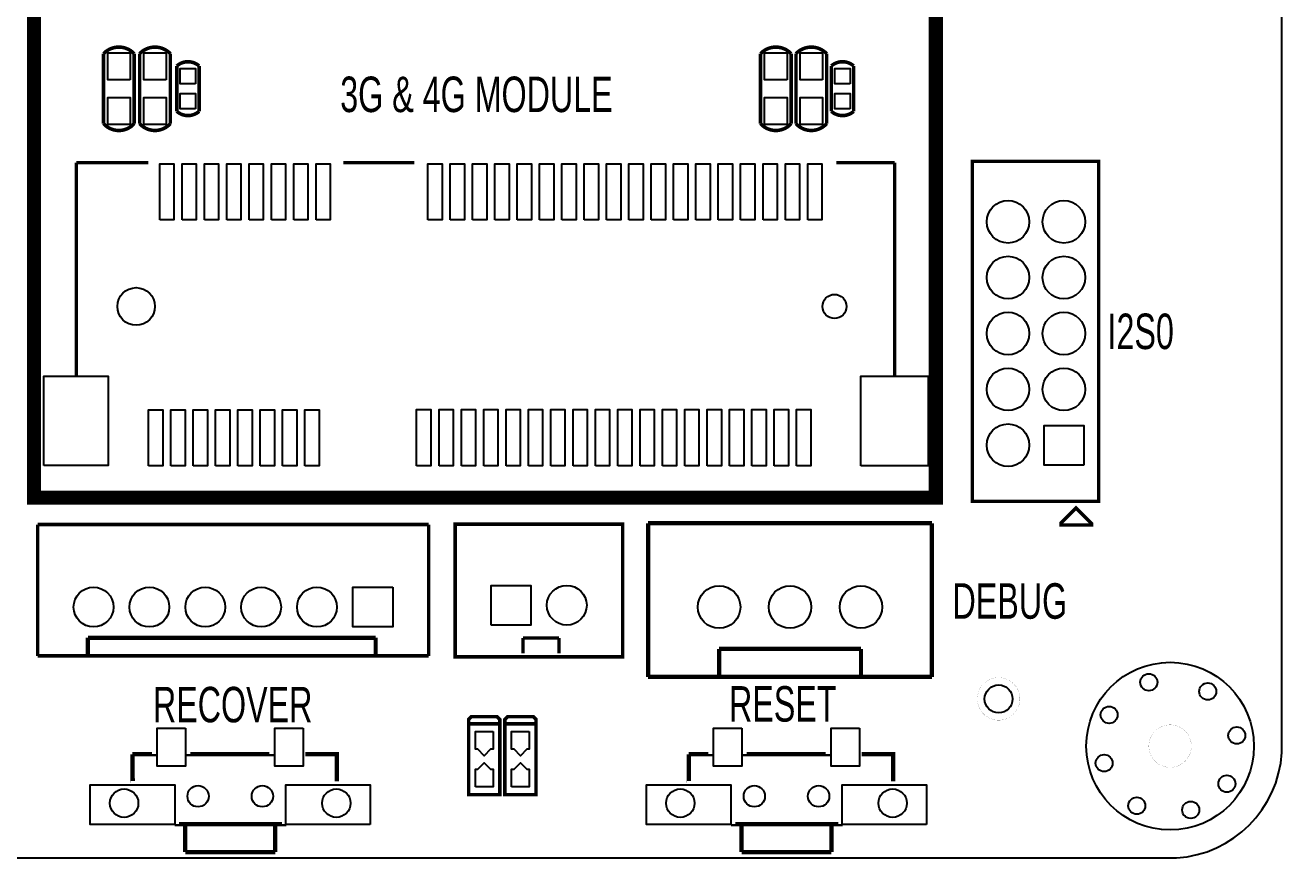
# Model space of a CAD drawing. Extents: x -3 to 180, y 0 to 111.
# Drawn here: x 134.8 to 179.79, y 0 to 29.81 of the extents above; entities that cross this region are included whole.
import ezdxf

# ---------------------------------------------------------------- set-up
doc = ezdxf.new("R2010")
doc.units = 0
doc.header["$MEASUREMENT"] = 0
for name, color, linetype in [('BG_OUTLINE', 254, 'CONTINUOUS'), ('BG_SILKSCREEN_TOP', 7, 'CONTINUOUS'), ('PG_SILKSCREEN_TOP', 85, 'CONTINUOUS'), ('PIN_TOP', 92, 'CONTINUOUS')]:
    doc.layers.add(name, color=color, linetype=linetype)

msp = doc.modelspace()

# ---------------------------------------------------------------- linework, layer by layer
at = {"layer": 'BG_OUTLINE'}
msp.add_lwpolyline([(-2.999994, 103.031341), (-2.999994, 3.991813, 0.414214), (0.991819, 0), (176.017809, 0, 0.378859), (179.786788, 3.768979), (179.786788, 102.98717, 0.42493), (175.712984, 107.061), (166.5478, 107.060975), (166.5478, 97.5868), (152.3746, 97.5868), (152.3746, 107.060949), (46.3042, 107.06067), (46.3042, 105.8672), (42.0624, 105.8672), (42.0624, 107.06067), (30.607, 107.060644), (30.607, 105.8672), (26.3652, 105.8672), (26.3652, 107.060644), (1.029665, 107.060619, 0.418755)], format="xyb", close=True, dxfattribs=at)
at = {"layer": 'PG_SILKSCREEN_TOP'}
for points in [[(167.39616, 71.0057, 0.508, 0.508, 0), (167.39616, 12.89304, 0.508, 0.508, 0), (135.11276, 12.89304, 0.508, 0.508, 0), (135.11276, 71.0057, 0.508, 0.508, 0), (167.39616, 71.0057, 0.508, 0.508, 0)], [(138.70051, 28.783509, 0.127, 0.127, 0.432734), (137.60069, 28.783509, 0.127, 0.127, 0)], [(137.60069, 28.783509, 0.127, 0.127, 0), (137.60069, 26.283691, 0.127, 0.127, 0.450474), (138.70051, 26.283691, 0.127, 0.127, 0)], [(138.70051, 26.283691, 0.127, 0.127, 0), (138.70051, 28.783509, 0.127, 0.127, 0)], [(139.99337, 28.783509, 0.127, 0.127, 0.432734), (138.89355, 28.783509, 0.127, 0.127, 0)], [(138.89355, 28.783509, 0.127, 0.127, 0), (138.89355, 26.283691, 0.127, 0.127, 0.450474), (139.99337, 26.283691, 0.127, 0.127, 0)], [(139.99337, 26.283691, 0.127, 0.127, 0), (139.99337, 28.783509, 0.127, 0.127, 0)], [(162.22091, 28.783509, 0.127, 0.127, 0.432734), (161.12109, 28.783509, 0.127, 0.127, 0)], [(161.12109, 28.783509, 0.127, 0.127, 0), (161.12109, 26.283691, 0.127, 0.127, 0.450474), (162.22091, 26.283691, 0.127, 0.127, 0)], [(162.22091, 26.283691, 0.127, 0.127, 0), (162.22091, 28.783509, 0.127, 0.127, 0)], [(163.49091, 28.783509, 0.127, 0.127, 0.432734), (162.39109, 28.783509, 0.127, 0.127, 0)], [(162.39109, 28.783509, 0.127, 0.127, 0), (162.39109, 26.283691, 0.127, 0.127, 0.450474), (163.49091, 26.283691, 0.127, 0.127, 0)], [(163.49091, 26.283691, 0.127, 0.127, 0), (163.49091, 28.783509, 0.127, 0.127, 0)], [(141.024661, 27.783511, 0.127, 0.127, 0), (141.024661, 28.3464, 0.127, 0.127, 0.37791), (140.224662, 28.3464, 0.127, 0.127, 0)], [(140.224662, 28.3464, 0.127, 0.127, 0), (140.224662, 27.783511, 0.127, 0.127, 0)], [(164.458599, 27.783511, 0.127, 0.127, 0), (164.458599, 28.3464, 0.127, 0.127, 0.37791), (163.658601, 28.3464, 0.127, 0.127, 0)], [(163.658601, 28.3464, 0.127, 0.127, 0), (163.658601, 27.783511, 0.127, 0.127, 0)], [(140.224662, 27.783511, 0.127, 0.127, 0), (140.224662, 26.7208, 0.127, 0.127, 0.37791), (141.024661, 26.7208, 0.127, 0.127, 0)], [(141.024661, 26.7208, 0.127, 0.127, 0), (141.024661, 27.783511, 0.127, 0.127, 0)], [(163.658601, 27.783511, 0.127, 0.127, 0), (163.658601, 26.7208, 0.127, 0.127, 0.37791), (164.458599, 26.7208, 0.127, 0.127, 0)], [(164.458599, 26.7208, 0.127, 0.127, 0), (164.458599, 27.783511, 0.127, 0.127, 0)], [(136.626575, 17.232554, 0.119888, 0.119888, 0), (136.626575, 24.879732, 0.119888, 0.119888, 0)], [(139.201373, 24.879732, 0.119888, 0.119888, 0), (136.626575, 24.879732, 0.119888, 0.119888, 0)], [(148.726373, 24.879732, 0.119888, 0.119888, 0), (146.186373, 24.879732, 0.119888, 0.119888, 0)], [(165.926465, 24.879732, 0.119888, 0.119888, 0), (163.839373, 24.879732, 0.119888, 0.119888, 0)], [(165.926465, 24.879732, 0.119888, 0.119888, 0), (165.926465, 17.232554, 0.119888, 0.119888, 0)], [(168.7068, 12.7635, 0.127, 0.127, 0), (168.7068, 24.9301, 0.127, 0.127, 0), (173.228, 24.9301, 0.127, 0.127, 0), (173.228, 12.7635, 0.127, 0.127, 0), (168.7068, 12.7635, 0.127, 0.127, 0)], [(171.883908, 11.916385, 0.127, 0.127, 0), (172.976108, 11.916385, 0.127, 0.127, 0), (172.976108, 11.967185, 0.127, 0.127, 0), (172.417308, 12.525985, 0.127, 0.127, 0), (171.883908, 11.992585, 0.127, 0.127, 0), (171.883908, 11.916385, 0.127, 0.127, 0)], [(135.243799, 7.228789, 0.127, 0.127, 0), (135.243799, 11.928907, 0.127, 0.127, 0)], [(135.243799, 11.928907, 0.127, 0.127, 0), (149.243796, 11.928907, 0.127, 0.127, 0)], [(149.243796, 11.928907, 0.127, 0.127, 0), (149.243796, 7.228789, 0.127, 0.127, 0)], [(150.187406, 7.192391, 0.127, 0.127, 0), (156.187394, 7.192391, 0.127, 0.127, 0), (156.187394, 11.942394, 0.127, 0.127, 0), (150.187406, 11.942394, 0.127, 0.127, 0), (150.187406, 7.192391, 0.127, 0.127, 0)], [(157.099, 11.978894, 0.1524, 0.1524, 0), (167.259, 11.978894, 0.1524, 0.1524, 0)], [(157.099, 6.478803, 0.1524, 0.1524, 0), (157.099, 11.978894, 0.1524, 0.1524, 0)], [(167.259, 11.978894, 0.1524, 0.1524, 0), (167.259, 6.478803, 0.1524, 0.1524, 0)], [(147.343901, 7.878801, 0.1524, 0.1524, 0), (137.043897, 7.878801, 0.1524, 0.1524, 0)], [(137.043897, 7.878801, 0.1524, 0.1524, 0), (137.043897, 7.278903, 0.1524, 0.1524, 0)], [(147.343901, 7.278903, 0.1524, 0.1524, 0), (147.343901, 7.878801, 0.1524, 0.1524, 0)], [(152.617907, 7.319493, 0.127, 0.127, 0), (152.617907, 7.868691, 0.127, 0.127, 0)], [(152.617907, 7.868691, 0.127, 0.127, 0), (153.908989, 7.868691, 0.127, 0.127, 0)], [(153.908989, 7.868691, 0.127, 0.127, 0), (153.908989, 7.319493, 0.127, 0.127, 0)], [(149.243796, 7.228789, 0.127, 0.127, 0), (135.243799, 7.228789, 0.127, 0.127, 0)], [(159.639, 7.477989, 0.1524, 0.1524, 0), (159.639, 6.478803, 0.1524, 0.1524, 0)], [(164.719, 7.477989, 0.1524, 0.1524, 0), (159.639, 7.477989, 0.1524, 0.1524, 0)], [(164.719, 6.478803, 0.1524, 0.1524, 0), (164.719, 7.477989, 0.1524, 0.1524, 0)], [(167.259, 6.478803, 0.1524, 0.1524, 0), (157.099, 6.478803, 0.1524, 0.1524, 0)], [(159.639, 6.478803, 0.1524, 0.1524, 0), (164.719, 6.478803, 0.1524, 0.1524, 0)], [(170.4086, 5.6896, 0.003302, 0.003302, 1), (168.8846, 5.6896, 0.003302, 0.003302, 1), (170.4086, 5.6896, 0.003302, 0.003302, 0)], [(150.6728, 4.8006, 0.127, 0.127, 0), (150.6728, 4.953, 0.127, 0.127, 0), (150.7744, 5.0546, 0.127, 0.127, 0), (151.2316, 5.0546, 0.127, 0.127, 0)], [(151.7904, 4.8006, 0.127, 0.127, 0), (151.7904, 4.953, 0.127, 0.127, 0), (151.6888, 5.0546, 0.127, 0.127, 0), (151.2316, 5.0546, 0.127, 0.127, 0)], [(151.9682, 4.8006, 0.127, 0.127, 0), (151.9682, 4.953, 0.127, 0.127, 0), (152.0698, 5.0546, 0.127, 0.127, 0), (152.527, 5.0546, 0.127, 0.127, 0)], [(153.0858, 4.8006, 0.127, 0.127, 0), (153.0858, 4.953, 0.127, 0.127, 0), (152.9842, 5.0546, 0.127, 0.127, 0), (152.527, 5.0546, 0.127, 0.127, 0)], [(151.7904, 4.8006, 0.127, 0.127, 0), (150.6728, 4.8006, 0.127, 0.127, 0), (150.6728, 2.2606, 0.127, 0.127, 0), (151.7904, 2.2606, 0.127, 0.127, 0), (151.7904, 4.8006, 0.127, 0.127, 0)], [(153.0858, 4.8006, 0.127, 0.127, 0), (151.9682, 4.8006, 0.127, 0.127, 0), (151.9682, 2.2606, 0.127, 0.127, 0), (153.0858, 2.2606, 0.127, 0.127, 0), (153.0858, 4.8006, 0.127, 0.127, 0)], [(176.548796, 3.999992, 0.003302, 0.003302, 1), (175.024796, 3.999992, 0.003302, 0.003302, 1), (176.548796, 3.999992, 0.003302, 0.003302, 0)], [(138.63828, 3.707435, 0.1524, 0.1524, 0), (139.41298, 3.707435, 0.1524, 0.1524, 0), (139.41298, 3.718611, 0.1524, 0.1524, 0)], [(138.63828, 3.707435, 0.1524, 0.1524, 0), (138.63828, 2.771191, 0.1524, 0.1524, 0), (138.64844, 2.771191, 0.1524, 0.1524, 0), (138.64844, 2.753411, 0.1524, 0.1524, 0)], [(140.63218, 3.716071, 0.1524, 0.1524, 0), (140.63218, 3.707435, 0.1524, 0.1524, 0), (143.61668, 3.707435, 0.1524, 0.1524, 0), (143.61668, 3.721151, 0.1524, 0.1524, 0)], [(144.8308, 3.716071, 0.1524, 0.1524, 0), (145.95348, 3.716071, 0.1524, 0.1524, 0), (145.95348, 2.743251, 0.1524, 0.1524, 0)], [(158.55188, 3.707435, 0.1524, 0.1524, 0), (159.32658, 3.707435, 0.1524, 0.1524, 0), (159.32658, 3.718611, 0.1524, 0.1524, 0)], [(158.55188, 3.707435, 0.1524, 0.1524, 0), (158.55188, 2.771191, 0.1524, 0.1524, 0), (158.56204, 2.771191, 0.1524, 0.1524, 0), (158.56204, 2.753411, 0.1524, 0.1524, 0)], [(160.54578, 3.716071, 0.1524, 0.1524, 0), (160.54578, 3.707435, 0.1524, 0.1524, 0), (163.53028, 3.707435, 0.1524, 0.1524, 0), (163.53028, 3.721151, 0.1524, 0.1524, 0)], [(164.7444, 3.716071, 0.1524, 0.1524, 0), (165.86708, 3.716071, 0.1524, 0.1524, 0), (165.86708, 2.743251, 0.1524, 0.1524, 0)], [(144.0688, 1.209091, 0.1524, 0.1524, 0), (144.0688, 1.207313, 0.1524, 0.1524, 0), (140.22832, 1.207313, 0.1524, 0.1524, 0), (140.22832, 1.209091, 0.1524, 0.1524, 0)], [(140.528294, 0.207315, 0.1524, 0.1524, 0), (140.528294, 1.207313, 0.1524, 0.1524, 0)], [(143.748506, 1.207313, 0.1524, 0.1524, 0), (143.748506, 0.207315, 0.1524, 0.1524, 0)], [(163.9824, 1.209091, 0.1524, 0.1524, 0), (163.9824, 1.207313, 0.1524, 0.1524, 0), (160.14192, 1.207313, 0.1524, 0.1524, 0), (160.14192, 1.209091, 0.1524, 0.1524, 0)], [(160.441894, 0.207315, 0.1524, 0.1524, 0), (160.441894, 1.207313, 0.1524, 0.1524, 0)], [(163.662106, 1.207313, 0.1524, 0.1524, 0), (163.662106, 0.207315, 0.1524, 0.1524, 0)], [(143.748506, 0.207315, 0.1524, 0.1524, 0), (140.528294, 0.207315, 0.1524, 0.1524, 0)], [(163.662106, 0.207315, 0.1524, 0.1524, 0), (160.441894, 0.207315, 0.1524, 0.1524, 0)]]:
    msp.add_lwpolyline(points, format="xyseb", dxfattribs=at)
at = {"layer": 'PIN_TOP'}
for points in [[(138.55065, 27.853653), (137.75055, 27.853653), (137.75055, 28.813747), (138.55065, 28.813747)], [(139.84351, 27.853653), (139.04341, 27.853653), (139.04341, 28.813747), (139.84351, 28.813747)], [(162.07105, 27.853653), (161.27095, 27.853653), (161.27095, 28.813747), (162.07105, 28.813747)], [(163.34105, 27.853653), (162.54095, 27.853653), (162.54095, 28.813747), (163.34105, 28.813747)], [(140.899617, 27.708733), (140.349707, 27.708733), (140.349707, 28.258643), (140.899617, 28.258643)], [(164.333555, 27.708733), (163.783645, 27.708733), (163.783645, 28.258643), (164.333555, 28.258643)], [(138.55065, 26.253453), (137.75055, 26.253453), (137.75055, 27.213547), (138.55065, 27.213547)], [(139.84351, 26.253453), (139.04341, 26.253453), (139.04341, 27.213547), (139.84351, 27.213547)], [(140.899617, 26.808557), (140.349707, 26.808557), (140.349707, 27.358467), (140.899617, 27.358467)], [(162.07105, 26.253453), (161.27095, 26.253453), (161.27095, 27.213547), (162.07105, 27.213547)], [(163.34105, 26.253453), (162.54095, 26.253453), (162.54095, 27.213547), (163.34105, 27.213547)], [(164.333555, 26.808557), (163.783645, 26.808557), (163.783645, 27.358467), (164.333555, 27.358467)], [(139.612878, 22.836556), (139.612878, 24.843156), (140.120878, 24.843156), (140.120878, 22.836556)], [(140.412978, 22.836556), (140.412978, 24.843156), (140.920978, 24.843156), (140.920978, 22.836556)], [(141.213078, 22.836556), (141.213078, 24.843156), (141.721078, 24.843156), (141.721078, 22.836556)], [(142.012873, 22.836556), (142.012873, 24.843156), (142.520873, 24.843156), (142.520873, 22.836556)], [(142.812973, 22.836556), (142.812973, 24.843156), (143.320973, 24.843156), (143.320973, 22.836556)], [(143.61287, 22.836556), (143.61287, 24.843156), (144.12087, 24.843156), (144.12087, 22.836556)], [(144.41297, 22.836556), (144.41297, 24.843156), (144.92097, 24.843156), (144.92097, 22.836556)], [(145.21307, 22.836556), (145.21307, 24.843156), (145.72107, 24.843156), (145.72107, 22.836556)], [(149.21197, 22.836556), (149.21197, 24.843156), (149.71997, 24.843156), (149.71997, 22.836556)], [(150.011867, 22.836556), (150.011867, 24.843156), (150.519867, 24.843156), (150.519867, 22.836556)], [(150.811967, 22.836556), (150.811967, 24.843156), (151.319967, 24.843156), (151.319967, 22.836556)], [(151.612067, 22.836556), (151.612067, 24.843156), (152.120067, 24.843156), (152.120067, 22.836556)], [(152.411862, 22.836556), (152.411862, 24.843156), (152.919862, 24.843156), (152.919862, 22.836556)], [(153.211962, 22.836556), (153.211962, 24.843156), (153.719962, 24.843156), (153.719962, 22.836556)], [(154.011884, 22.836556), (154.011884, 24.843156), (154.519884, 24.843156), (154.519884, 22.836556)], [(154.811984, 22.836556), (154.811984, 24.843156), (155.319984, 24.843156), (155.319984, 22.836556)], [(155.612084, 22.836556), (155.612084, 24.843156), (156.120084, 24.843156), (156.120084, 22.836556)], [(156.411879, 22.836556), (156.411879, 24.843156), (156.919879, 24.843156), (156.919879, 22.836556)], [(157.211979, 22.836556), (157.211979, 24.843156), (157.719979, 24.843156), (157.719979, 22.836556)], [(158.011876, 22.836556), (158.011876, 24.843156), (158.519876, 24.843156), (158.519876, 22.836556)], [(158.811976, 22.836556), (158.811976, 24.843156), (159.319976, 24.843156), (159.319976, 22.836556)], [(159.612076, 22.836556), (159.612076, 24.843156), (160.120076, 24.843156), (160.120076, 22.836556)], [(160.411871, 22.836556), (160.411871, 24.843156), (160.919871, 24.843156), (160.919871, 22.836556)], [(161.211971, 22.836556), (161.211971, 24.843156), (161.719971, 24.843156), (161.719971, 22.836556)], [(162.012071, 22.836556), (162.012071, 24.843156), (162.520071, 24.843156), (162.520071, 22.836556)], [(162.811968, 22.836556), (162.811968, 24.843156), (163.319968, 24.843156), (163.319968, 22.836556)], [(135.461273, 14.039545), (135.461273, 17.239945), (137.772673, 17.239945), (137.772673, 14.039545)], [(164.710872, 14.037437), (164.710872, 17.237837), (167.123872, 17.237837), (167.123872, 14.037437)], [(139.213082, 14.033652), (139.213082, 16.040252), (139.721082, 16.040252), (139.721082, 14.033652)], [(140.012877, 14.033652), (140.012877, 16.040252), (140.520877, 16.040252), (140.520877, 14.033652)], [(140.812977, 14.033652), (140.812977, 16.040252), (141.320977, 16.040252), (141.320977, 14.033652)], [(141.612874, 14.033652), (141.612874, 16.040252), (142.120874, 16.040252), (142.120874, 14.033652)], [(142.412974, 14.033652), (142.412974, 16.040252), (142.920974, 16.040252), (142.920974, 14.033652)], [(143.213074, 14.033652), (143.213074, 16.040252), (143.721074, 16.040252), (143.721074, 14.033652)], [(144.012869, 14.033652), (144.012869, 16.040252), (144.520869, 16.040252), (144.520869, 14.033652)], [(144.812969, 14.033652), (144.812969, 16.040252), (145.320969, 16.040252), (145.320969, 14.033652)], [(148.811971, 14.037742), (148.811971, 16.044342), (149.319971, 16.044342), (149.319971, 14.037742)], [(149.612071, 14.037742), (149.612071, 16.044342), (150.120071, 16.044342), (150.120071, 14.037742)], [(150.411866, 14.037742), (150.411866, 16.044342), (150.919866, 16.044342), (150.919866, 14.037742)], [(151.211966, 14.037742), (151.211966, 16.044342), (151.719966, 16.044342), (151.719966, 14.037742)], [(152.011863, 14.037742), (152.011863, 16.044342), (152.519863, 16.044342), (152.519863, 14.037742)], [(152.811963, 14.037742), (152.811963, 16.044342), (153.319963, 16.044342), (153.319963, 14.037742)], [(153.612063, 14.037742), (153.612063, 16.044342), (154.120063, 16.044342), (154.120063, 14.037742)], [(154.411883, 14.037742), (154.411883, 16.044342), (154.919883, 16.044342), (154.919883, 14.037742)], [(155.211983, 14.037742), (155.211983, 16.044342), (155.719983, 16.044342), (155.719983, 14.037742)], [(156.01188, 14.037742), (156.01188, 16.044342), (156.51988, 16.044342), (156.51988, 14.037742)], [(156.81198, 14.037742), (156.81198, 16.044342), (157.31998, 16.044342), (157.31998, 14.037742)], [(157.61208, 14.037742), (157.61208, 16.044342), (158.12008, 16.044342), (158.12008, 14.037742)], [(158.411875, 14.037742), (158.411875, 16.044342), (158.919875, 16.044342), (158.919875, 14.037742)], [(159.211975, 14.037742), (159.211975, 16.044342), (159.719975, 16.044342), (159.719975, 14.037742)], [(160.011872, 14.037742), (160.011872, 16.044342), (160.519872, 16.044342), (160.519872, 14.037742)], [(160.811972, 14.037742), (160.811972, 16.044342), (161.319972, 16.044342), (161.319972, 14.037742)], [(161.612072, 14.037742), (161.612072, 16.044342), (162.120072, 16.044342), (162.120072, 14.037742)], [(162.411867, 14.037742), (162.411867, 16.044342), (162.919867, 16.044342), (162.919867, 14.037742)], [(172.6946, 14.0589), (171.2722, 14.0589), (171.2722, 15.4813), (172.6946, 15.4813)], [(147.9558, 9.6909), (147.9558, 8.2669), (146.5318, 8.2669), (146.5318, 9.6909)], [(151.475389, 8.330387), (151.475389, 9.754387), (152.899389, 9.754387), (152.899389, 8.330387)], [(140.541502, 4.648251), (140.541502, 3.276651), (139.525502, 3.276651), (139.525502, 4.648251)], [(144.751298, 4.648251), (144.751298, 3.276651), (143.735298, 3.276651), (143.735298, 4.648251)], [(151.5491, 4.5212), (151.5491, 3.8862), (151.4729, 3.8862), (151.4602, 3.8862), (151.2316, 3.6576), (151.003, 3.8862), (150.9141, 3.8862), (150.9141, 4.5212)], [(152.8445, 4.5212), (152.8445, 3.8862), (152.7683, 3.8862), (152.7556, 3.8862), (152.527, 3.6576), (152.2984, 3.8862), (152.2095, 3.8862), (152.2095, 4.5212)], [(160.455102, 4.648251), (160.455102, 3.276651), (159.439102, 3.276651), (159.439102, 4.648251)], [(164.664898, 4.648251), (164.664898, 3.276651), (163.648898, 3.276651), (163.648898, 4.648251)], [(150.9141, 2.54), (150.9141, 3.175), (150.9903, 3.175), (151.003, 3.175), (151.2316, 3.4036), (151.4602, 3.175), (151.5491, 3.175), (151.5491, 2.54)], [(152.2095, 2.54), (152.2095, 3.175), (152.2857, 3.175), (152.2984, 3.175), (152.527, 3.4036), (152.7556, 3.175), (152.8445, 3.175), (152.8445, 2.54)], [(140.14958, 1.196137), (137.12698, 1.196137), (137.12698, 2.618537), (140.14958, 2.618537)], [(147.14982, 1.196137), (144.12722, 1.196137), (144.12722, 2.618537), (147.14982, 2.618537)], [(160.06318, 1.196137), (157.04058, 1.196137), (157.04058, 2.618537), (160.06318, 2.618537)], [(167.06342, 1.196137), (164.04082, 1.196137), (164.04082, 2.618537), (167.06342, 2.618537)]]:
    msp.add_lwpolyline(points, close=True, dxfattribs=at)
for centre, radius in [((169.983404, 22.770109), 0.762), ((171.9834, 22.770109), 0.762), ((169.983404, 20.770088), 0.762), ((171.9834, 20.770088), 0.762), ((138.769877, 19.737553), 0.6731), ((163.771275, 19.737553), 0.4318), ((169.983404, 18.770092), 0.762), ((171.9834, 18.770092), 0.762), ((169.983404, 16.770096), 0.762), ((171.9834, 16.770096), 0.762), ((169.983404, 14.7701), 0.762), ((137.243795, 8.9789), 0.712), ((139.243791, 8.9789), 0.712), ((141.243812, 8.9789), 0.712), ((143.243808, 8.9789), 0.712), ((145.243804, 8.9789), 0.712), ((154.187398, 9.0424), 0.712), ((159.639, 8.9789), 0.762), ((162.179, 8.9789), 0.762), ((164.719, 8.9789), 0.762), ((175.786796, 3.999992), 2.999994), ((175.024796, 6.285992), 0.3048), ((169.6466, 5.6896), 0.499999), ((177.132996, 5.955792), 0.3048), ((173.602396, 5.117592), 0.3048), ((178.174396, 4.380992), 0.3048), ((173.424596, 3.390392), 0.3048), ((177.818796, 2.653792), 0.3048), ((138.338306, 1.957375), 0.508), ((140.988288, 2.207311), 0.381), ((143.288512, 2.207311), 0.381), ((145.938494, 1.957375), 0.508), ((158.251906, 1.957375), 0.508), ((160.901888, 2.207311), 0.381), ((163.202112, 2.207311), 0.381), ((165.852094, 1.957375), 0.508), ((174.592996, 1.866392), 0.3048), ((176.523396, 1.713992), 0.3048)]:
    msp.add_circle(centre, radius, dxfattribs=at)

# ---------------------------------------------------------------- texts
at = {"layer": 'BG_SILKSCREEN_TOP', "width": 0.68}
for s, p in [('3G & 4G MODULE', (146.0754, 26.6954)), ('I2S0', (173.5455, 18.2118)), ('DEBUG', (167.9956, 8.5598)), ('RECOVER', (139.3698, 4.8514)), ('RESET', (159.9946, 4.8768))]:
    msp.add_text(s, height=1.27, dxfattribs=at).set_placement(p)

doc.saveas('drawing.dxf')
